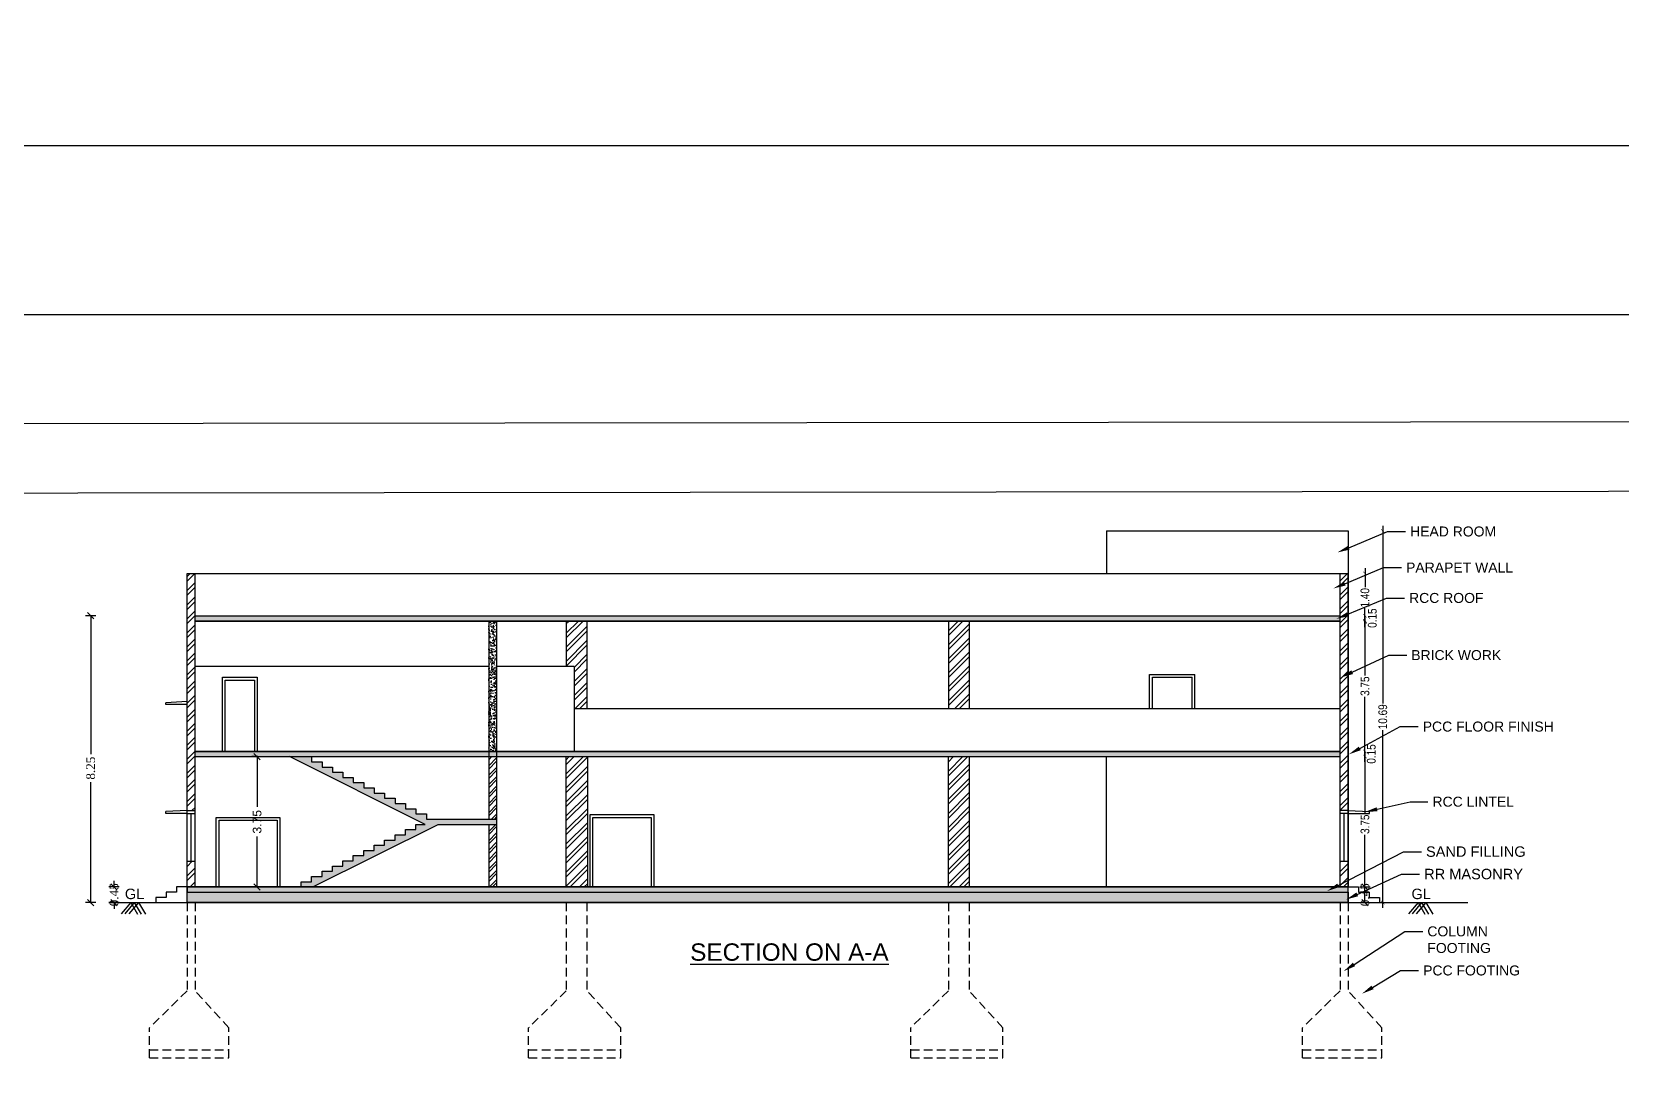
# Model space of a CAD drawing. Header units: metres. Extents: x 0 to 2231, y 0 to 2243.
# Drawn here: x 2110.67 to 2156.36, y 2211.86 to 2241.56 of the extents above; entities that cross this region are included whole.
import ezdxf
from ezdxf import colors
from ezdxf.entities.mleader import LeaderData, LeaderLine
from ezdxf.math import Vec2, Vec3

# ---------------------------------------------------------------- set-up
doc = ezdxf.new("R2010")
doc.units = ezdxf.units.M
doc.linetypes.add('DASHED2', pattern=[0.375, 0.25, -0.125])
for name, color, linetype in [('BLK_1_FLR_0_STAIR_3_LANDING_2', 7, 'Continuous'), ('BLK_1_HT_OF_BLDG', 5, 'Continuous'), ('BLK_1_PLINTH_HEIGHT', 7, 'Continuous')]:
    doc.layers.add(name, color=color, linetype=linetype)
doc.styles.add('DIM', font='swissc.ttf')
doc.styles.get("Standard").update_dxf_attribs({"font": 'arial.ttf'})
doc.styles.add('TIMES NEW ROMAN', font='times.ttf')
doc.dimstyles.new('Din', dxfattribs={"dimscale": 0, "dimtxt": 0.25, "dimasz": 0.1, "dimexe": 0.15, "dimexo": 0.15, "dimgap": 0.03, "dimtad": 0, "dimzin": 0, "dimdsep": 46, "dimtxsty": 'DIM', "dimblk": 'ARCHTICK', "dimcen": 0.09, "dimdle": 0.15, "dimse1": 1, "dimse2": 1, "dimclrd": 256, "dimclre": 256, "dimclrt": 7, "dimadec": 0, "dimazin": 3, "dimtfac": 1, "dimtofl": 0, "dimtmove": 1, "dimatfit": 3, "dimfxl": 0, "dimtolj": 1, "dimtzin": 0, "dimarcsym": 0})
doc.dimstyles.new('STANDARD$0', dxfattribs={"dimtxt": 0.25, "dimasz": 0.18, "dimexe": 0.15, "dimexo": 0.15, "dimgap": 0.1, "dimtad": 0, "dimzin": 0, "dimdsep": 46, "dimtxsty": 'Standard', "dimblk": 'OBLIQUE', "dimcen": 0.0625, "dimdle": 0.02, "dimadec": 0, "dimazin": 0, "dimtfac": 1, "dimtix": 1, "dimtofl": 0, "dimtmove": 2, "dimatfit": 3, "dimldrblk": 'OBLIQUE', "dimfxl": 0, "dimtolj": 1, "dimtzin": 0, "dimarcsym": 0})
pattern_1 = [(45, (-70878.0075, -37529.89084), (-0.2020557627, 0.2020557627), []), (45, (-70877.8728, -37529.89084), (-0.2020557627, 0.2020557627), [])]
pattern_2 = [(50, (-69898.54084, -37531.41262), (0.182184669, -0.01593908554), [0.01905, -0.20955]), (355, (-69898.54084, -37531.41262), (-0.03524342142, 0.19105684524), [0.01524, -0.16764058417]), (100.4514447, (-69898.52566, -37531.41395), (0.1469412471, 0.1751177519), [0.0161900088, -0.1780902446]), (46.1842, (-69898.54084, -37531.36182), (0.2710790409, -0.04204232793), [0.028575, -0.314325]), (96.6355576, (-69898.51825, -37531.36533), (0.23740413405, 0.2474261246), [0.0242850231, -0.2671356082]), (351.18415117, (-69898.54084, -37531.36182), (0.2374041341, 0.2474261246), [0.0228599671, -0.2514597319]), (21, (-69898.51544, -37531.37452), (0.15161439127, -0.1022651982), [0.01905, -0.20955]), (326, (-69898.51544, -37531.37452), (0.06180202835, 0.18418796612), [0.01524, -0.16764]), (71.451445, (-69898.5028, -37531.38304), (0.21341641928, 0.0819227689), [0.0161900088, -0.1780899376]), (37.5, (-69898.54084, -37531.41262), (0.00308860325, 0.084555038873), [0, -0.165608, 0, -0.17018, 0, -0.168275]), (7.5, (-69898.54084, -37531.41262), (0.06681966251, 0.10018057482), [0, -0.097028, 0, -0.161798, 0, -0.064135]), (327.5, (-69898.597484, -37531.41262), (0.135590595167, -0.00572874399), [0, -0.0635, 0, -0.19812, 0, -0.26289]), (317.5, (-69898.62288, -37531.41262), (0.14812918139, 0.02542649103), [0, -0.08255, 0, -0.131572, 0, -0.18669])]
pattern_3 = [(45, (-70121.59508, -37648.35126), (-0.1347038418, 0.1347038418), []), (45, (-70121.50528, -37648.35126), (-0.1347038418, 0.1347038418), [])]
pattern_4 = [(45, (-69972.5386, -37519.6519), (-0.2020557627, 0.2020557627), []), (45, (-69972.4039, -37519.6519), (-0.2020557627, 0.2020557627), [])]

# ---------------------------------------------------------------- blocks, each defined once
blk = doc.blocks.new('_Oblique')
at = {"color": 0, "lineweight": -2}
blk.add_line((-0.5, -0.5), (0.5, 0.5), dxfattribs=at)
blk = doc.blocks.new('*D596')
at = {"layer": 'BLK_1_PLINTH_HEIGHT', "color": 0, "lineweight": -2}
for p, q in [((2148.841, 2216.959), (2149.141, 2216.959)), ((2148.991, 2216.489), (2148.991, 2216.979)), ((2148.841, 2216.509), (2149.141, 2216.509))]:
    blk.add_line(p, q, dxfattribs=at)
at = {"layer": 'Defpoints', "color": 0}
for p in [(2148.507, 2216.959), (2148.991, 2216.959), (2148.507, 2216.509)]:
    blk.add_point(p, dxfattribs=at)
at = {"layer": 'BLK_1_PLINTH_HEIGHT', "color": 0, "lineweight": -2, "xscale": 0.18, "yscale": 0.18, "zscale": 0.18}
for p, rotation in [((2148.991, 2216.959), 90), ((2148.991, 2216.509), 270)]:
    blk.add_blockref('_Oblique', p, dxfattribs=dict(at, rotation=rotation))
at = {"layer": 'BLK_1_PLINTH_HEIGHT', "color": 0, "lineweight": -2, "insert": (2148.991, 2216.734), "char_height": 0.25, "attachment_point": 5, "rotation": 90, "style": 'TIMES NEW ROMAN'}
blk.add_mtext('\\A1;0.45', dxfattribs=at)
blk = doc.blocks.new('_ArchTick')
at = {"color": 0, "linetype": 'ByBlock', "const_width": 0.15}
blk.add_lwpolyline([(-0.5, -0.5), (0.5, 0.5)], dxfattribs=at)
blk = doc.blocks.new('*D597')
at = {"lineweight": -2}
blk.add_line((2148.989, 2224.459), (2148.989, 2224.909), dxfattribs=at)
at = {"layer": 'Defpoints', "color": 0}
for p in [(2148.507, 2224.759), (2148.507, 2224.609), (2148.989, 2224.759)]:
    blk.add_point(p, dxfattribs=at)
at = {"lineweight": -2, "xscale": 0.1, "yscale": 0.1, "zscale": 0.1}
for p, rotation in [((2148.989, 2224.759), 90), ((2148.989, 2224.609), 270)]:
    blk.add_blockref('_ArchTick', p, dxfattribs=dict(at, rotation=rotation))
at = {"color": 7, "insert": (2149.202, 2224.691), "char_height": 0.25, "attachment_point": 5, "rotation": 90, "style": 'DIM'}
blk.add_mtext('\\A1;0.15', dxfattribs=at)
blk = doc.blocks.new('*D433')
at = {"lineweight": -2}
for p, q in [((2149.503, 2227.349), (2149.503, 2222.236)), ((2149.503, 2216.359), (2149.503, 2221.471))]:
    blk.add_line(p, q, dxfattribs=at)
at = {"layer": 'Defpoints', "color": 0}
for p in [(2148.507, 2227.199), (2149.503, 2227.199), (2148.507, 2216.509)]:
    blk.add_point(p, dxfattribs=at)
at = {"lineweight": -2, "xscale": 0.1, "yscale": 0.1, "zscale": 0.1}
for p, rotation in [((2149.503, 2227.199), 90), ((2149.503, 2216.509), 270)]:
    blk.add_blockref('_ArchTick', p, dxfattribs=dict(at, rotation=rotation))
at = {"color": 7, "insert": (2149.503, 2221.854), "char_height": 0.25, "attachment_point": 5, "rotation": 90, "style": 'DIM'}
blk.add_mtext('\\A1;10.69', dxfattribs=at)
blk = doc.blocks.new('*D598')
at = {"lineweight": -2}
for p, q in [((2148.992, 2226.128), (2148.992, 2225.578)), ((2148.99, 2224.428), (2148.991, 2224.978))]:
    blk.add_line(p, q, dxfattribs=at)
at = {"layer": 'Defpoints', "color": 0}
for p in [(2148.277, 2225.979), (2148.992, 2225.978), (2148.275, 2224.579)]:
    blk.add_point(p, dxfattribs=at)
at = {"lineweight": -2, "xscale": 0.1, "yscale": 0.1, "zscale": 0.1}
for p, rotation in [((2148.992, 2225.978), 89.94152684156762), ((2148.991, 2224.578), 269.9415268415676)]:
    blk.add_blockref('_ArchTick', p, dxfattribs=dict(at, rotation=rotation))
at = {"color": 7, "insert": (2148.991, 2225.278), "char_height": 0.25, "attachment_point": 5, "rotation": 89.9415, "style": 'DIM'}
blk.add_mtext('\\A1;1.40', dxfattribs=at)
blk = doc.blocks.new('*D599')
at = {"lineweight": -2}
for p, q in [((2148.991, 2220.859), (2148.991, 2219.067)), ((2148.991, 2216.809), (2148.991, 2218.458))]:
    blk.add_line(p, q, dxfattribs=at)
at = {"layer": 'Defpoints', "color": 0}
for p in [(2148.277, 2220.709), (2148.277, 2216.959), (2148.991, 2216.959)]:
    blk.add_point(p, dxfattribs=at)
at = {"lineweight": -2, "xscale": 0.1, "yscale": 0.1, "zscale": 0.1}
for p, rotation in [((2148.991, 2220.709), 90), ((2148.991, 2216.959), 270)]:
    blk.add_blockref('_ArchTick', p, dxfattribs=dict(at, rotation=rotation))
at = {"color": 7, "insert": (2148.991, 2218.763), "char_height": 0.25, "attachment_point": 5, "rotation": 90, "style": 'DIM'}
blk.add_mtext('\\A1;3.75', dxfattribs=at)
blk = doc.blocks.new('*D600')
at = {"lineweight": -2}
blk.add_line((2148.991, 2220.559), (2148.991, 2221.009), dxfattribs=at)
at = {"layer": 'Defpoints', "color": 0}
for p in [(2148.277, 2220.859), (2148.991, 2220.859), (2148.277, 2220.709)]:
    blk.add_point(p, dxfattribs=at)
at = {"lineweight": -2, "xscale": 0.1, "yscale": 0.1, "zscale": 0.1}
for p, rotation in [((2148.991, 2220.859), 90), ((2148.991, 2220.709), 270)]:
    blk.add_blockref('_ArchTick', p, dxfattribs=dict(at, rotation=rotation))
at = {"color": 7, "insert": (2149.173, 2220.784), "char_height": 0.25, "attachment_point": 5, "rotation": 90, "style": 'DIM'}
blk.add_mtext('\\A1;0.15', dxfattribs=at)
blk = doc.blocks.new('*D601')
at = {"lineweight": -2}
for p, q in [((2148.991, 2224.759), (2148.991, 2223.038)), ((2148.991, 2220.709), (2148.991, 2222.429))]:
    blk.add_line(p, q, dxfattribs=at)
at = {"layer": 'Defpoints', "color": 0}
for p in [(2148.277, 2224.609), (2148.991, 2224.609), (2148.277, 2220.859)]:
    blk.add_point(p, dxfattribs=at)
at = {"lineweight": -2, "xscale": 0.1, "yscale": 0.1, "zscale": 0.1}
for p, rotation in [((2148.991, 2224.609), 90), ((2148.991, 2220.859), 270)]:
    blk.add_blockref('_ArchTick', p, dxfattribs=dict(at, rotation=rotation))
at = {"color": 7, "insert": (2148.991, 2222.734), "char_height": 0.25, "attachment_point": 5, "rotation": 90, "style": 'DIM'}
blk.add_mtext('\\A1;3.75', dxfattribs=at)
blk = doc.blocks.new('*D567')
at = {"color": 0, "lineweight": -2}
for p, q in [((1887.03, 2238.278), (2048.761, 2238.278)), ((1887.05, 2238.128), (1887.05, 2238.428)), ((2231.394, 2238.278), (2069.663, 2238.278)), ((2231.374, 2238.128), (2231.374, 2238.428))]:
    blk.add_line(p, q, dxfattribs=at)
at = {"layer": 'Defpoints', "color": 0}
for p in [(2231.374, 2238.278), (1887.05, 2233.422), (2231.374, 2233.422)]:
    blk.add_point(p, dxfattribs=at)
at = {"color": 0, "lineweight": -2, "xscale": 0.18, "yscale": 0.18, "zscale": 0.18, "rotation": 180}
blk.add_blockref('_Oblique', (1887.05, 2238.278), dxfattribs=at)
at = {"color": 0, "lineweight": -2, "xscale": 0.18, "yscale": 0.18, "zscale": 0.18}
blk.add_blockref('_Oblique', (2231.374, 2238.278), dxfattribs=at)
at = {"color": 0, "insert": (2059.212, 2238.278), "char_height": 5, "attachment_point": 5}
blk.add_mtext('\\A1;344.32', dxfattribs=at)
blk = doc.blocks.new('*D533')
at = {"layer": 'BLK_1_HT_OF_BLDG', "color": 0, "lineweight": -2}
for p, q in [((2112.516, 2224.759), (2112.216, 2224.759)), ((2112.366, 2224.779), (2112.366, 2220.776)), ((2112.366, 2216.489), (2112.366, 2219.977)), ((2112.516, 2216.509), (2112.216, 2216.509))]:
    blk.add_line(p, q, dxfattribs=at)
at = {"layer": 'Defpoints', "color": 0}
for p in [(2115.365, 2224.759), (2112.366, 2216.509), (2115.365, 2216.509)]:
    blk.add_point(p, dxfattribs=at)
at = {"layer": 'BLK_1_HT_OF_BLDG', "color": 0, "lineweight": -2, "xscale": 0.18, "yscale": 0.18, "zscale": 0.18}
for p, rotation in [((2112.366, 2224.759), 90), ((2112.366, 2216.509), 270)]:
    blk.add_blockref('_Oblique', p, dxfattribs=dict(at, rotation=rotation))
at = {"layer": 'BLK_1_HT_OF_BLDG', "color": 0, "lineweight": -2, "insert": (2112.366, 2220.376), "char_height": 0.25, "attachment_point": 5, "rotation": 90, "style": 'TIMES NEW ROMAN'}
blk.add_mtext('\\A1;8.25', dxfattribs=at)
blk = doc.blocks.new('*D534')
at = {"layer": 'BLK_1_PLINTH_HEIGHT', "color": 0, "lineweight": -2}
for p, q in [((2113.037, 2216.959), (2113.037, 2217.139)), ((2113.187, 2216.959), (2112.887, 2216.959)), ((2113.187, 2216.509), (2112.887, 2216.509)), ((2113.037, 2216.509), (2113.037, 2216.329))]:
    blk.add_line(p, q, dxfattribs=at)
at = {"layer": 'Defpoints', "color": 0}
for p in [(2113.037, 2216.959), (2115.135, 2216.959), (2115.135, 2216.509)]:
    blk.add_point(p, dxfattribs=at)
at = {"layer": 'BLK_1_PLINTH_HEIGHT', "color": 0, "lineweight": -2, "xscale": 0.18, "yscale": 0.18, "zscale": 0.18}
for p, rotation in [((2113.037, 2216.959), 270), ((2113.037, 2216.509), 90)]:
    blk.add_blockref('_Oblique', p, dxfattribs=dict(at, rotation=rotation))
at = {"layer": 'BLK_1_PLINTH_HEIGHT', "color": 0, "lineweight": -2, "insert": (2113.037, 2216.734), "char_height": 0.25, "attachment_point": 5, "rotation": 90, "style": 'TIMES NEW ROMAN'}
blk.add_mtext('\\A1;0.45', dxfattribs=at)
blk = doc.blocks.new('*D529')
at = {"layer": 'BLK_1_FLR_0_STAIR_3_LANDING_2', "color": 0, "lineweight": -2}
for p, q in [((2117.148, 2220.729), (2117.148, 2219.259)), ((2117.148, 2220.709), (2116.998, 2220.709)), ((2117.148, 2216.939), (2117.148, 2218.408)), ((2117.148, 2216.959), (2116.998, 2216.959))]:
    blk.add_line(p, q, dxfattribs=at)
at = {"layer": 'Defpoints', "color": 0}
for p in [(2117.148, 2220.709), (2117.251, 2220.709), (2117.251, 2216.959)]:
    blk.add_point(p, dxfattribs=at)
at = {"layer": 'BLK_1_FLR_0_STAIR_3_LANDING_2', "color": 0, "lineweight": -2, "xscale": 0.18, "yscale": 0.18, "zscale": 0.18}
for p, rotation in [((2117.148, 2220.709), 90), ((2117.148, 2216.959), 270)]:
    blk.add_blockref('_Oblique', p, dxfattribs=dict(at, rotation=rotation))
at = {"layer": 'BLK_1_FLR_0_STAIR_3_LANDING_2', "color": 0, "insert": (2117.148, 2218.834), "char_height": 0.25, "attachment_point": 5, "rotation": 90}
blk.add_mtext('\\A1;3.75', dxfattribs=at)

msp = doc.modelspace()

# ---------------------------------------------------------------- hatches: boundary and pattern name
h = msp.add_hatch()
h.set_pattern_fill('ANSI32', color=256, scale=0.03)
h.set_pattern_definition(pattern_1)
h.paths.add_polyline_path([(2115.36532, 2225.97892), (2115.13532, 2225.97892), (2115.13532, 2219.15647), (2115.36532, 2219.15647)])
h = msp.add_hatch()
h.set_pattern_fill('ANSI32', color=256, scale=0.03)
h.set_pattern_definition(pattern_4)
h.paths.add_polyline_path([(2148.5069, 2225.97892), (2148.2769, 2225.97892), (2148.2769, 2219.15647), (2148.5069, 2219.15647)])
h = msp.add_hatch()
h.set_pattern_fill('AR-CONC', color=256, scale=0.001)
h.set_pattern_definition([(50, (-68745.50958, -37698.7583), (0.182184669, -0.01593908554), [0.01905, -0.20955]), (355, (-68745.50958, -37698.7583), (-0.03524342142, 0.19105684524), [0.01524, -0.16764058417]), (100.4514447, (-68745.4944, -37698.75962), (0.1469412471, 0.1751177519), [0.0161900088, -0.1780902446]), (46.1842, (-68745.50958, -37698.7075), (0.2710790409, -0.04204232793), [0.028575, -0.314325]), (96.6355576, (-68745.487, -37698.711), (0.23740413405, 0.2474261246), [0.0242850231, -0.2671356082]), (351.18415117, (-68745.50958, -37698.7075), (0.2374041341, 0.2474261246), [0.0228599671, -0.2514597319]), (21, (-68745.48418, -37698.7202), (0.15161439127, -0.1022651982), [0.01905, -0.20955]), (326, (-68745.48418, -37698.7202), (0.06180202835, 0.18418796612), [0.01524, -0.16764]), (71.451445, (-68745.47155, -37698.72872), (0.21341641928, 0.0819227689), [0.0161900088, -0.1780899376]), (37.5, (-68745.50958, -37698.758296), (0.00308860325, 0.084555038873), [0, -0.165608, 0, -0.17018, 0, -0.168275]), (7.5, (-68745.50958, -37698.7583), (0.06681966251, 0.10018057482), [0, -0.097028, 0, -0.161798, 0, -0.064135]), (327.5, (-68745.56622, -37698.758296), (0.135590595167, -0.00572874399), [0, -0.0635, 0, -0.19812, 0, -0.26289]), (317.5, (-68745.59162, -37698.7583), (0.14812918139, 0.02542649103), [0, -0.08255, 0, -0.131572, 0, -0.18669])])
h.paths.add_polyline_path([(2148.2769, 2224.75892), (2115.36532, 2224.75892), (2115.36532, 2224.60892), (2148.2769, 2224.60892)])
h = msp.add_hatch()
h.set_pattern_fill('AR-CONC', color=256, scale=0.001)
h.set_pattern_definition(pattern_2)
h.paths.add_polyline_path([(2124.03206, 2224.60892), (2123.80349, 2224.60892), (2123.80349, 2220.85892), (2124.03206, 2220.85892)])
h = msp.add_hatch()
h.set_pattern_fill('ANSI32', color=256, scale=0.03)
h.set_pattern_definition(pattern_1)
h.paths.add_polyline_path([(2137.61304, 2224.60892), (2137.01574, 2224.60892), (2137.01574, 2222.07892), (2137.61304, 2222.07892)])
h.paths.add_polyline_path([(2126.62933, 2224.60892), (2126.03204, 2224.60892), (2126.03204, 2223.29892), (2126.26061, 2223.29892), (2126.26061, 2222.07892), (2126.62933, 2222.07892)])
h = msp.add_hatch()
h.set_pattern_fill('AR-CONC', color=256, scale=0.001)
h.set_pattern_definition([(50, (-68745.50958, -37699.4583), (0.182184669, -0.01593908554), [0.01905, -0.20955]), (355, (-68745.50958, -37699.4583), (-0.03524342142, 0.19105684524), [0.01524, -0.16764058417]), (100.4514447, (-68745.4944, -37699.45962), (0.1469412471, 0.1751177519), [0.0161900088, -0.1780902446]), (46.1842, (-68745.50958, -37699.4075), (0.2710790409, -0.04204232793), [0.028575, -0.314325]), (96.6355576, (-68745.487, -37699.411), (0.23740413405, 0.2474261246), [0.0242850231, -0.2671356082]), (351.18415117, (-68745.50958, -37699.4075), (0.2374041341, 0.2474261246), [0.0228599671, -0.2514597319]), (21, (-68745.48418, -37699.4202), (0.15161439127, -0.1022651982), [0.01905, -0.20955]), (326, (-68745.48418, -37699.4202), (0.06180202835, 0.18418796612), [0.01524, -0.16764]), (71.451445, (-68745.47155, -37699.42872), (0.21341641928, 0.0819227689), [0.0161900088, -0.1780899376]), (37.5, (-68745.50958, -37699.458296), (0.00308860325, 0.084555038873), [0, -0.165608, 0, -0.17018, 0, -0.168275]), (7.5, (-68745.50958, -37699.4583), (0.06681966251, 0.10018057482), [0, -0.097028, 0, -0.161798, 0, -0.064135]), (327.5, (-68745.56622, -37699.458296), (0.135590595167, -0.00572874399), [0, -0.0635, 0, -0.19812, 0, -0.26289]), (317.5, (-68745.59162, -37699.4583), (0.14812918139, 0.02542649103), [0, -0.08255, 0, -0.131572, 0, -0.18669])])
h.paths.add_polyline_path([(2148.2769, 2220.85892), (2115.36532, 2220.85892), (2115.36532, 2220.70892), (2148.2769, 2220.70892)])
h = msp.add_hatch()
h.set_pattern_fill('AR-CONC', color=256, scale=0.001)
h.set_pattern_definition(pattern_2)
h.paths.add_polyline_path([(2120.81295, 2219.65892), (2120.51295, 2219.65892), (2120.51295, 2219.80892), (2120.21295, 2219.80892), (2120.21295, 2219.95892), (2119.91295, 2219.95892), (2119.91295, 2220.10892), (2119.61295, 2220.10892), (2119.61295, 2220.25892), (2119.31295, 2220.25892), (2119.31295, 2220.40892), (2119.01295, 2220.40892), (2119.01295, 2220.55892), (2118.71295, 2220.55892), (2118.71295, 2220.70892), (2118.41295, 2220.70892), (2118.07754, 2220.70892), (2122.16295, 2218.66621), (2122.34836, 2218.75892), (2124.03206, 2218.75892), (2124.03206, 2218.90892), (2122.01295, 2218.90892), (2122.01295, 2219.05892), (2121.71295, 2219.05892), (2121.71295, 2219.20892), (2121.41295, 2219.20892), (2121.41295, 2219.35892), (2121.11295, 2219.35892), (2121.11295, 2219.50892), (2120.81295, 2219.50892)])
h.paths.add_polyline_path([(2122.16295, 2218.66621), (2121.97754, 2218.75892), (2121.71295, 2218.75892), (2121.71295, 2218.60892), (2121.41295, 2218.60892), (2121.41295, 2218.45892), (2121.11295, 2218.45892), (2121.11295, 2218.30892), (2120.81295, 2218.30892), (2120.81295, 2218.15892), (2120.51295, 2218.15892), (2120.51295, 2218.00892), (2120.21295, 2218.00892), (2120.21295, 2217.85892), (2119.91295, 2217.85892), (2119.91295, 2217.70892), (2119.61295, 2217.70892), (2119.61295, 2217.55892), (2119.31295, 2217.55892), (2119.31295, 2217.40892), (2119.01295, 2217.40892), (2119.01295, 2217.25892), (2118.71295, 2217.25892), (2118.71295, 2217.10892), (2118.41295, 2217.10892), (2118.41295, 2216.95892), (2118.74836, 2216.95892)])
h = msp.add_hatch()
h.set_pattern_fill('ANSI32', color=256, scale=0.02)
h.set_pattern_definition(pattern_3)
h.paths.add_polyline_path([(2124.03206, 2220.70892), (2123.80349, 2220.70892), (2123.80349, 2216.99607), (2123.80349, 2218.90892), (2124.03206, 2218.90892)])
h = msp.add_hatch()
h.set_pattern_fill('ANSI32', color=256, scale=0.03)
h.set_pattern_definition(pattern_1)
h.paths.add_polyline_path([(2137.61304, 2220.70892), (2137.01574, 2220.70892), (2137.01574, 2216.95892), (2137.61304, 2216.95892)])
h.paths.add_polyline_path([(2126.64156, 2220.70892), (2126.03204, 2220.70892), (2126.03204, 2216.95892), (2126.64156, 2216.95892)])
h = msp.add_hatch()
h.set_pattern_fill('ANSI32', color=256, scale=0.02)
h.set_pattern_definition(pattern_3)
h.paths.add_polyline_path([(2124.03206, 2218.75892), (2123.80349, 2218.75892), (2123.80349, 2216.99541), (2123.80349, 2216.95892), (2124.03206, 2216.95892)])
h = msp.add_hatch()
h.set_pattern_fill('ANSI32', color=256, scale=0.03)
h.set_pattern_definition(pattern_4)
h.paths.add_polyline_path([(2115.13532, 2217.69647), (2115.36532, 2217.69647), (2115.36532, 2216.95892), (2115.13532, 2216.95892)])
h = msp.add_hatch()
h.set_pattern_fill('ANSI32', color=256, scale=0.03)
h.set_pattern_definition(pattern_1)
h.paths.add_polyline_path([(2148.5069, 2217.69647), (2148.2769, 2217.69647), (2148.2769, 2216.95892), (2148.5069, 2216.95892)])
h = msp.add_hatch()
h.set_pattern_fill('AR-CONC', color=256, scale=0.001)
h.set_pattern_definition([(50, (-68745.50958, -37700.1583), (0.182184669, -0.01593908554), [0.01905, -0.20955]), (355, (-68745.50958, -37700.1583), (-0.03524342142, 0.19105684524), [0.01524, -0.16764058417]), (100.4514447, (-68745.4944, -37700.15962), (0.1469412471, 0.1751177519), [0.0161900088, -0.1780902446]), (46.1842, (-68745.50958, -37700.1075), (0.2710790409, -0.04204232793), [0.028575, -0.314325]), (96.6355576, (-68745.487, -37700.111), (0.23740413405, 0.2474261246), [0.0242850231, -0.2671356082]), (351.18415117, (-68745.50958, -37700.1075), (0.2374041341, 0.2474261246), [0.0228599671, -0.2514597319]), (21, (-68745.48418, -37700.1202), (0.15161439127, -0.1022651982), [0.01905, -0.20955]), (326, (-68745.48418, -37700.1202), (0.06180202835, 0.18418796612), [0.01524, -0.16764]), (71.451445, (-68745.47155, -37700.12872), (0.21341641928, 0.0819227689), [0.0161900088, -0.1780899376]), (37.5, (-68745.50958, -37700.158296), (0.00308860325, 0.084555038873), [0, -0.165608, 0, -0.17018, 0, -0.168275]), (7.5, (-68745.50958, -37700.1583), (0.06681966251, 0.10018057482), [0, -0.097028, 0, -0.161798, 0, -0.064135]), (327.5, (-68745.56622, -37700.158296), (0.135590595167, -0.00572874399), [0, -0.0635, 0, -0.19812, 0, -0.26289]), (317.5, (-68745.59162, -37700.1583), (0.14812918139, 0.02542649103), [0, -0.08255, 0, -0.131572, 0, -0.18669])])
h.paths.add_polyline_path([(2148.5069, 2216.95892), (2115.13532, 2216.95892), (2115.13532, 2216.80892), (2148.5069, 2216.80892)])
h = msp.add_hatch()
h.set_pattern_fill('AR-SAND', color=256, scale=0.001)
h.set_pattern_definition([(37.5, (-68745.50958, -37700.158296), (-0.001600031296, 0.048941323733), [0, -0.038608, 0, -0.04318, 0, -0.041275]), (7.5, (-68745.50958, -37700.158296), (0.044952328314, 0.071682510057), [0, -0.020828, 0, -0.034798, 0, -0.013335]), (327.5, (-68745.540823, -37700.158296), (0.079099237024, 0.000143718468), [0, -0.0127, 0, -0.04572, 0, -0.05969]), (317.5, (-68745.54082, -37700.158296), (0.07635564525, 0.022292932326), [0, -0.00635, 0, -0.029972, 0, -0.03429])])
h.paths.add_polyline_path([(2115.13532, 2216.80892), (2148.5069, 2216.80892), (2148.5069, 2216.50892), (2115.13532, 2216.50892)])

# ---------------------------------------------------------------- linework, layer by layer
for p, q in [((2141.56544, 2227.19892), (2148.5069, 2227.19892)), ((2141.56544, 2227.19892), (2141.56544, 2225.97892)), ((2148.5069, 2227.19892), (2148.5069, 2225.97892)), ((2115.13532, 2216.50892), (2115.13532, 2225.97892)), ((2115.13532, 2225.97892), (2148.5069, 2225.97892)), ((2115.36532, 2216.95892), (2115.36532, 2225.97892)), ((2148.2769, 2216.95892), (2148.2769, 2225.97892)), ((2148.5069, 2216.50892), (2148.5069, 2225.97892)), ((2148.5069, 2225.79892), (2148.5069, 2225.77892)), ((2115.36532, 2224.75892), (2148.2769, 2224.75892)), ((2115.36532, 2224.60892), (2148.2769, 2224.60892)), ((2123.80349, 2224.60892), (2123.80349, 2220.81878)), ((2123.80349, 2224.60892), (2123.80349, 2220.81878)), ((2124.03206, 2224.60892), (2124.03206, 2220.74606)), ((2124.03206, 2224.60892), (2124.03206, 2220.74606)), ((2126.03204, 2224.60892), (2126.03204, 2223.29892)), ((2126.62933, 2224.60892), (2126.62933, 2222.07892)), ((2137.01574, 2224.60892), (2137.01574, 2222.07892)), ((2137.61304, 2224.60892), (2137.61304, 2222.07892)), ((2126.26061, 2223.29892), (2126.26061, 2220.85892)), ((2142.80012, 2222.07892), (2142.80012, 2223.06892)), ((2142.80012, 2223.06892), (2144.10012, 2223.06892)), ((2144.10012, 2222.07892), (2144.10012, 2223.06892)), ((2142.88012, 2222.07892), (2142.88012, 2222.98892)), ((2142.88012, 2222.98892), (2144.02012, 2222.98892)), ((2144.02012, 2222.07892), (2144.02012, 2222.98892)), ((2115.13532, 2222.28892), (2114.52532, 2222.25722)), ((2114.52532, 2222.20892), (2114.52532, 2222.25722)), ((2115.13532, 2222.20892), (2114.52532, 2222.20892)), ((2115.36532, 2220.85892), (2148.2769, 2220.85892)), ((2118.41295, 2220.85892), (2118.11295, 2220.85892)), ((2123.80349, 2220.85892), (2123.80349, 2218.90892)), ((2124.03206, 2220.85892), (2124.03206, 2216.95892)), ((2115.36532, 2220.70892), (2148.2769, 2220.70892)), ((2121.97754, 2218.75892), (2118.07754, 2220.70892)), ((2118.41295, 2220.70892), (2118.71295, 2220.70892)), ((2118.71295, 2220.70892), (2118.71295, 2220.55892)), ((2118.71295, 2220.55892), (2119.01295, 2220.55892)), ((2119.01295, 2220.55892), (2119.01295, 2220.40892)), ((2119.01295, 2220.40892), (2119.31295, 2220.40892)), ((2119.31295, 2220.40892), (2119.31295, 2220.25892)), ((2119.31295, 2220.25892), (2119.61295, 2220.25892)), ((2119.61295, 2220.25892), (2119.61295, 2220.10892)), ((2123.80349, 2220.70892), (2123.80349, 2218.90892)), ((2124.03206, 2220.70892), (2124.03206, 2216.95892)), ((2141.56544, 2216.95892), (2141.56544, 2220.70892)), ((2119.61295, 2220.10892), (2119.91295, 2220.10892)), ((2119.91295, 2220.10892), (2119.91295, 2219.95892)), ((2119.91295, 2219.95892), (2120.21295, 2219.95892)), ((2120.21295, 2219.95892), (2120.21295, 2219.80892)), ((2120.21295, 2219.80892), (2120.51295, 2219.80892)), ((2120.51295, 2219.80892), (2120.51295, 2219.65892)), ((2120.51295, 2219.65892), (2120.81295, 2219.65892)), ((2120.81295, 2219.65892), (2120.81295, 2219.50892)), ((2120.81295, 2219.50892), (2121.11295, 2219.50892)), ((2121.11295, 2219.50892), (2121.11295, 2219.35892)), ((2121.11295, 2219.35892), (2121.41295, 2219.35892)), ((2121.41295, 2219.35892), (2121.41295, 2219.20892)), ((2115.13532, 2219.15647), (2114.52532, 2219.12477)), ((2115.13532, 2219.07647), (2114.52532, 2219.07647)), ((2114.52675, 2219.07647), (2114.52675, 2219.12477)), ((2115.13532, 2219.15647), (2115.36532, 2219.15647)), ((2115.13532, 2219.07647), (2115.36532, 2219.07647)), ((2115.25032, 2217.69647), (2115.25032, 2219.07647)), ((2121.41295, 2219.20892), (2121.71295, 2219.20892)), ((2121.71295, 2219.20892), (2121.71295, 2219.05892)), ((2121.71295, 2219.05892), (2122.01295, 2219.05892)), ((2122.01295, 2219.05892), (2122.01295, 2218.90892)), ((2122.01295, 2218.90892), (2123.80349, 2218.90892)), ((2122.01295, 2218.90892), (2124.03206, 2218.90892)), ((2126.80091, 2218.95892), (2128.46949, 2218.95892)), ((2126.80091, 2216.95892), (2126.80091, 2218.95892)), ((2128.46949, 2218.95892), (2128.46949, 2216.95892)), ((2148.5069, 2219.15647), (2148.2769, 2219.15647)), ((2148.5069, 2219.07647), (2148.2769, 2219.07647)), ((2148.3919, 2217.69647), (2148.3919, 2219.07647)), ((2148.5069, 2219.15647), (2149.1169, 2219.12477)), ((2148.5069, 2219.07647), (2149.1169, 2219.07647)), ((2149.1169, 2219.07647), (2149.1169, 2219.12477)), ((2118.74836, 2216.95892), (2122.34836, 2218.75892)), ((2121.11295, 2218.30892), (2121.11295, 2218.45892)), ((2121.11295, 2218.45892), (2121.41295, 2218.45892)), ((2121.41295, 2218.45892), (2121.41295, 2218.60892)), ((2121.41295, 2218.60892), (2121.71295, 2218.60892)), ((2121.71295, 2218.60892), (2121.71295, 2218.75892)), ((2121.71295, 2218.60892), (2121.71295, 2218.75892)), ((2121.71295, 2218.75892), (2121.97754, 2218.75892)), ((2122.34836, 2218.75892), (2124.03206, 2218.75892)), ((2123.80349, 2218.75892), (2123.80349, 2216.95892)), ((2123.80349, 2218.75892), (2123.80349, 2216.99541)), ((2120.21295, 2217.85892), (2120.21295, 2218.00892)), ((2120.21295, 2218.00892), (2120.51295, 2218.00892)), ((2120.51295, 2218.00892), (2120.51295, 2218.15892)), ((2120.51295, 2218.15892), (2120.81295, 2218.15892)), ((2120.81295, 2218.15892), (2120.81295, 2218.30892)), ((2120.81295, 2218.30892), (2121.11295, 2218.30892)), ((2115.13532, 2217.69647), (2115.36532, 2217.69647)), ((2119.31295, 2217.40892), (2119.31295, 2217.55892)), ((2119.31295, 2217.55892), (2119.61295, 2217.55892)), ((2119.61295, 2217.55892), (2119.61295, 2217.70892)), ((2119.61295, 2217.70892), (2119.91295, 2217.70892)), ((2119.91295, 2217.70892), (2119.91295, 2217.85892)), ((2119.91295, 2217.85892), (2120.21295, 2217.85892)), ((2148.2769, 2217.69647), (2148.5069, 2217.69647)), ((2118.41295, 2216.95892), (2118.41295, 2217.10892)), ((2118.41295, 2217.10892), (2118.71295, 2217.10892)), ((2118.71295, 2217.10892), (2118.71295, 2217.25892)), ((2118.71295, 2217.25892), (2119.01295, 2217.25892)), ((2119.01295, 2217.25892), (2119.01295, 2217.40892)), ((2119.01295, 2217.40892), (2119.31295, 2217.40892)), ((2114.53532, 2216.65892), (2114.23532, 2216.65892)), ((2114.23532, 2216.65892), (2114.23532, 2216.50892)), ((2114.83532, 2216.80892), (2114.53532, 2216.80892)), ((2114.53532, 2216.80892), (2114.53532, 2216.65892)), ((2115.13532, 2216.95892), (2114.83532, 2216.95892)), ((2114.83532, 2216.95892), (2114.83532, 2216.80892)), ((2115.13532, 2216.95892), (2148.5069, 2216.95892)), ((2115.13675, 2216.80892), (2148.5069, 2216.80892)), ((2148.5069, 2216.95892), (2148.8069, 2216.95892)), ((2148.8069, 2216.95892), (2148.8069, 2216.80892)), ((2148.8069, 2216.80892), (2149.1069, 2216.80892)), ((2149.1069, 2216.80892), (2149.1069, 2216.65892)), ((2149.1069, 2216.65892), (2149.4069, 2216.65892)), ((2149.4069, 2216.65892), (2149.4069, 2216.50892)), ((2112.88643, 2216.50892), (2151.94273, 2216.50892)), ((2113.51348, 2216.50892), (2113.23747, 2216.18536)), ((2113.61848, 2216.50892), (2113.34248, 2216.18536)), ((2113.74142, 2216.50892), (2113.46541, 2216.18536)), ((2113.51348, 2216.50892), (2113.70895, 2216.173)), ((2113.61848, 2216.50892), (2113.81395, 2216.173)), ((2113.74142, 2216.50892), (2113.93689, 2216.173)), ((2150.51489, 2216.50892), (2150.23889, 2216.18536)), ((2150.6199, 2216.50892), (2150.34389, 2216.18536)), ((2150.74283, 2216.50892), (2150.46683, 2216.18536)), ((2150.51489, 2216.50892), (2150.71036, 2216.173)), ((2150.6199, 2216.50892), (2150.81537, 2216.173)), ((2150.74283, 2216.50892), (2150.93831, 2216.173))]:
    msp.add_line(p, q)
at = {"linetype": 'DASHED2'}
for p, q in [((2115.13532, 2216.50892), (2115.13532, 2213.97123)), ((2115.36532, 2216.50892), (2115.36675, 2213.97123)), ((2126.03204, 2216.50892), (2126.03204, 2213.97123)), ((2126.62933, 2216.50892), (2126.62933, 2213.97123)), ((2137.01574, 2216.50892), (2137.01574, 2213.97123)), ((2137.61304, 2216.50892), (2137.61304, 2213.97123)), ((2148.2769, 2216.50892), (2148.2769, 2213.97123)), ((2148.5069, 2216.50892), (2148.5069, 2213.97123)), ((2115.13675, 2213.97123), (2114.05654, 2212.90878)), ((2116.33626, 2212.90732), (2115.36675, 2213.97123)), ((2126.03204, 2213.97123), (2124.95183, 2212.90878)), ((2127.59884, 2212.90732), (2126.62933, 2213.97123)), ((2137.01574, 2213.97123), (2135.93554, 2212.90878)), ((2138.58255, 2212.90732), (2137.61304, 2213.97123)), ((2148.2769, 2213.97123), (2147.19669, 2212.90878)), ((2149.4764, 2212.90732), (2148.5069, 2213.97123)), ((2114.05654, 2212.04594), (2114.05654, 2212.90878)), ((2116.33626, 2212.04448), (2116.33626, 2212.90732)), ((2124.95183, 2212.04594), (2124.95183, 2212.90878)), ((2127.59884, 2212.04448), (2127.59884, 2212.90732)), ((2135.93554, 2212.04594), (2135.93554, 2212.90878)), ((2138.58255, 2212.04448), (2138.58255, 2212.90732)), ((2147.19669, 2212.04594), (2147.19669, 2212.90878)), ((2149.4764, 2212.04448), (2149.4764, 2212.90732)), ((2114.05654, 2212.26909), (2116.33626, 2212.26909)), ((2114.05654, 2212.04594), (2116.33626, 2212.04594)), ((2124.95183, 2212.26909), (2127.59884, 2212.26909)), ((2124.95183, 2212.04594), (2127.59884, 2212.04594)), ((2135.93554, 2212.26909), (2138.58255, 2212.26909)), ((2135.93554, 2212.04594), (2138.58255, 2212.04594)), ((2147.19669, 2212.26909), (2149.4764, 2212.26909)), ((2147.19669, 2212.04594), (2149.4764, 2212.04594))]:
    msp.add_line(p, q, dxfattribs=at)
for points in [[(1887.04979, 2233.42151), (2231.37444, 2233.42151), (2231.37444, 2121.45315), (1887.04979, 2121.45315)], [(1890.03211, 2230.05315), (2228.37444, 2230.42151), (2228.37444, 2124.82151), (1890.03211, 2124.45315)], [(1892.03211, 2228.05315), (2226.37444, 2228.42151), (2226.37444, 2126.82151), (1892.03211, 2126.45315)], [(2126.03204, 2220.70892), (2126.64156, 2220.70892), (2126.64156, 2216.95892), (2126.03204, 2216.95892)], [(2137.01574, 2220.70892), (2137.61304, 2220.70892), (2137.61304, 2216.95892), (2137.01574, 2216.95892)], [(2126.72091, 2219.03892), (2128.54949, 2219.03892), (2128.54949, 2216.95892), (2126.72091, 2216.95892)], [(2148.5069, 2216.95892), (2115.13532, 2216.95892), (2115.13532, 2216.80892), (2148.5069, 2216.80892)], [(2115.13532, 2216.80892), (2148.5069, 2216.80892), (2148.5069, 2216.50892), (2115.13532, 2216.50892)]]:
    msp.add_lwpolyline(points, close=True)
for points in [[(2148.5069, 2225.97892), (2148.5069, 2216.95892), (2148.2769, 2216.95892), (2148.2769, 2225.97892)], [(2148.2769, 2224.60892), (2115.36532, 2224.60892)], [(2123.80349, 2223.29892), (2115.36532, 2223.29892)], [(2126.25645, 2223.29892), (2124.03206, 2223.29892)], [(2116.15078, 2220.85892), (2116.15078, 2222.98892), (2117.15078, 2222.98892), (2117.15078, 2220.85892)], [(2116.23078, 2220.85892), (2116.23078, 2222.90892), (2117.07078, 2222.90892), (2117.07078, 2220.85892)], [(2148.2769, 2222.07892), (2126.26061, 2222.07892)], [(2148.2769, 2220.85892), (2115.36532, 2220.85892)], [(2115.36532, 2220.70892), (2148.2769, 2220.70892)], [(2148.2769, 2220.00892), (2148.2769, 2220.15892)], [(2115.97342, 2216.95892), (2115.97342, 2218.95892), (2117.80342, 2218.95892), (2117.80342, 2216.95892)], [(2116.05342, 2216.95892), (2116.05342, 2218.87892), (2117.72342, 2218.87892), (2117.72342, 2216.95892)]]:
    msp.add_lwpolyline(points)

# ---------------------------------------------------------------- texts
at = {"char_height": 0.3, "attachment_point": 1}
for insert in [(2113.34732, 2216.90901), (2150.3279, 2216.90901)]:
    msp.add_mtext_dynamic_manual_height_columns('GL', width=0.873326, gutter_width=12.5, heights=[0], dxfattribs=dict(at, insert=insert))
at = {"insert": (2129.59599, 2215.33537), "char_height": 0.5, "attachment_point": 1, "rotation": 0.011937}
msp.add_mtext_dynamic_manual_height_columns('{\\LSECTION ON A-A}', width=9.8210387, gutter_width=12.77778, heights=[0], dxfattribs=at)

# ---------------------------------------------------------------- dimensions: what is measured, and where the dimension line sits
dim = msp.add_linear_dim(base=(2231.37444, 2238.27806), p1=(1887.04979, 2233.42151), p2=(2231.37444, 2233.42151), dimstyle='STANDARD$0', override={"dimtxt": 5})
dim.commit()
dim.dimension.update_dxf_attribs({"geometry": '*D567', "text_midpoint": (2059.21212, 2238.27806)})
for p1, p2, distance, picture, middle in [((2148.5069, 2216.50892), (2148.5069, 2227.19892), -0.99629, '*D433', (2149.50319, 2221.85392)), ((2148.27547, 2224.57892), (2148.2769, 2225.97892), -0.71512, '*D598', (2148.9913, 2225.27819)), ((2148.2769, 2220.85892), (2148.2769, 2224.60892), -0.71369, '*D601', (2148.99059, 2222.73392))]:
    dim = msp.add_aligned_dim(p1=p1, p2=p2, distance=distance, dimstyle='Din', override={"dimscale": 1, "dimpost": '\\X'})
    dim.commit()
    dim.dimension.update_dxf_attribs({"geometry": picture, "text_midpoint": middle})
for base, p1, p2, angle, picture, middle in [((2148.98867, 2224.75892), (2148.5069, 2224.60892), (2148.5069, 2224.75892), 90, '*D597', (2149.20249, 2224.69113)), ((2148.99059, 2220.85892), (2148.2769, 2220.70892), (2148.2769, 2220.85892), 90, '*D600', (2149.17298, 2220.78392)), ((2148.99059, 2216.95892), (2148.2769, 2220.70892), (2148.2769, 2216.95892), 270, '*D599', (2148.99059, 2218.76262))]:
    dim = msp.add_linear_dim(base=base, p1=p1, p2=p2, angle=angle, dimstyle='Din', override={"dimscale": 1, "dimpost": '\\X'})
    dim.commit()
    dim.dimension.update_dxf_attribs({"geometry": picture, "text_midpoint": middle, "dimtype": 161})
at = {"layer": 'BLK_1_FLR_0_STAIR_3_LANDING_2', "color": 7}
dim = msp.add_aligned_dim(p1=(2117.25103, 2216.95892), p2=(2117.25103, 2220.70892), distance=0.10343, dimstyle='STANDARD$0', dxfattribs=at)
dim.commit()
dim.dimension.update_dxf_attribs({"geometry": '*D529', "text_midpoint": (2117.1476, 2218.83392)})
at = {"layer": 'BLK_1_HT_OF_BLDG', "color": 5, "lineweight": -2}
dim = msp.add_linear_dim(base=(2112.36574, 2216.50892), p1=(2115.36532, 2224.75892), p2=(2115.36532, 2216.50892), angle=270, dimstyle='STANDARD$0', override={"dimtxsty": 'TIMES NEW ROMAN'}, dxfattribs=at)
dim.commit()
dim.dimension.update_dxf_attribs({"geometry": '*D533', "text_midpoint": (2112.36574, 2220.37634), "dimtype": 161})
at = {"layer": 'BLK_1_PLINTH_HEIGHT', "color": 7, "lineweight": -2}
dim = msp.add_aligned_dim(p1=(2115.13532, 2216.50892), p2=(2115.13532, 2216.95892), distance=2.09799, dimstyle='STANDARD$0', override={"dimtxsty": 'TIMES NEW ROMAN', "dimtmove": 1}, dxfattribs=at)
dim.commit()
dim.dimension.update_dxf_attribs({"geometry": '*D534', "text_midpoint": (2113.03733, 2216.73392)})
dim = msp.add_linear_dim(base=(2148.99059, 2216.95892), p1=(2148.5069, 2216.50892), p2=(2148.5069, 2216.95892), angle=90, dimstyle='STANDARD$0', override={"dimtxsty": 'TIMES NEW ROMAN', "dimtmove": 1}, dxfattribs=at)
dim.commit()
dim.dimension.update_dxf_attribs({"geometry": '*D596', "text_midpoint": (2148.99059, 2216.73392), "dimtype": 161})

# ---------------------------------------------------------------- leaders
ml = msp.add_multileader_mtext('Standard')
ml.set_content('HEAD ROOM', color=256)
ml.set_leader_properties()
ml.build(insert=Vec2(0, 0))
ml.multileader.update_dxf_attribs({"dogleg_length": 0.36, "arrow_head_size": 0.359})
ctx = ml.context
ctx.base_point, ctx.char_height, ctx.arrow_head_size, ctx.landing_gap_size, ctx.plane_origin = Vec3(2150.15785, 2227.18191), 0.287203, 0.359, 0.12924, Vec3(2148.19447, 2228.53488)
notes = []
notes.append((ctx, [(0, (1, 1, 0), (2149.64088, 2227.18191), (1, 0), 0.51697, [(0, [(2148.19447, 2226.57903)], 0, [])])]))
ctx.mtext.insert, ctx.mtext.flow_direction = Vec3(2150.28709, 2227.32796), 5
ml = msp.add_multileader_mtext('Standard')
ml.set_content('PARAPET WALL', color=256)
ml.set_leader_properties()
ml.build(insert=Vec2(0, 0))
ml.multileader.update_dxf_attribs({"dogleg_length": 0.36, "arrow_head_size": 0.359})
ctx = ml.context
ctx.base_point, ctx.char_height, ctx.arrow_head_size, ctx.landing_gap_size, ctx.plane_origin = Vec3(2150.04262, 2226.14752), 0.2872033, 0.359, 0.12924, Vec3(2148.07924, 2227.50049)
notes.append((ctx, [(0, (1, 1, 0), (2149.52566, 2226.14752), (1, 0), 0.51697, [(0, [(2148.07924, 2225.54464)], 0, [])])]))
ctx.mtext.insert, ctx.mtext.flow_direction = Vec3(2150.17187, 2226.29122), 5
ml = msp.add_multileader_mtext('Standard')
ml.set_content('RCC ROOF ', color=256)
ml.set_leader_properties()
ml.build(insert=Vec2(0, 0))
ml.multileader.update_dxf_attribs({"dogleg_length": 0.36, "arrow_head_size": 0.359})
ctx = ml.context
ctx.base_point, ctx.char_height, ctx.arrow_head_size, ctx.landing_gap_size, ctx.plane_origin = Vec3(2150.12907, 2225.26997), 0.287203, 0.359, 0.12924, Vec3(2148.16569, 2226.62294)
notes.append((ctx, [(0, (1, 1, 0), (2149.6121, 2225.26997), (1, 0), 0.51697, [(0, [(2148.16569, 2224.66709)], 0, [])])]))
ctx.mtext.insert, ctx.mtext.flow_direction = Vec3(2150.25831, 2225.41602), 5
ml = msp.add_multileader_mtext('Standard')
ml.set_content('BRICK WORK', color=256)
ml.set_leader_properties()
ml.build(insert=Vec2(0, 0))
ml.multileader.update_dxf_attribs({"dogleg_length": 0.36, "arrow_head_size": 0.359})
ctx = ml.context
ctx.base_point, ctx.char_height, ctx.arrow_head_size, ctx.landing_gap_size, ctx.plane_origin = Vec3(2150.19172, 2223.62645), 0.287203, 0.359, 0.12924, Vec3(2148.29816, 2223.96128)
notes.append((ctx, [(0, (1, 1, 0), (2149.67476, 2223.62645), (1, 0), 0.51697, [(0, [(2148.29816, 2222.98529)], 0, [])])]))
ctx.mtext.insert, ctx.mtext.flow_direction = Vec3(2150.32096, 2223.7725), 5
ml = msp.add_multileader_mtext('Standard')
ml.set_content('PCC FLOOR FINISH', color=256)
ml.set_leader_properties()
ml.build(insert=Vec2(0, 0))
ml.multileader.update_dxf_attribs({"dogleg_length": 0.36, "arrow_head_size": 0.359})
ctx = ml.context
ctx.base_point, ctx.char_height, ctx.arrow_head_size, ctx.landing_gap_size, ctx.plane_origin = Vec3(2150.52173, 2221.57015), 0.2872033, 0.359, 0.12924, Vec3(2148.69872, 2220.6978)
notes.append((ctx, [(0, (1, 1, 0), (2150.00477, 2221.57015), (1, 0), 0.51697, [(0, [(2148.52526, 2220.77299)], 0, [])])]))
ctx.mtext.insert, ctx.mtext.flow_direction = Vec3(2150.65097, 2221.7162), 5
ml = msp.add_multileader_mtext('Standard')
ml.set_content('RCC LINTEL', color=256)
ml.set_leader_properties()
ml.build(insert=Vec2(0, 0))
ml.multileader.update_dxf_attribs({"dogleg_length": 0.36, "arrow_head_size": 0.359})
ctx = ml.context
ctx.base_point, ctx.char_height, ctx.arrow_head_size, ctx.landing_gap_size, ctx.plane_origin = Vec3(2150.80217, 2219.40914), 0.287203, 0.359, 0.12924, Vec3(2149.01562, 2218.40064)
notes.append((ctx, [(0, (1, 1, 0), (2150.28521, 2219.40914), (1, 0), 0.51697, [(0, [(2148.98799, 2219.11448)], 0, [])])]))
ctx.mtext.insert, ctx.mtext.flow_direction = Vec3(2150.93141, 2219.55519), 5
ml = msp.add_multileader_mtext('Standard')
ml.set_content('SAND FILLING', color=256)
ml.set_leader_properties()
ml.build(insert=Vec2(0, 0))
ml.multileader.update_dxf_attribs({"dogleg_length": 0.36, "arrow_head_size": 0.359})
ctx = ml.context
ctx.base_point, ctx.char_height, ctx.arrow_head_size, ctx.landing_gap_size, ctx.plane_origin = Vec3(2150.61519, 2217.97318), 0.3, 0.359, 0.12924, Vec3(2148.30774, 2216.88315)
notes.append((ctx, [(0, (1, 1, 0), (2150.09823, 2217.97318), (1, 0), 0.51697, [(0, [(2147.90336, 2216.84044)], 0, [])])]))
ctx.mtext.insert, ctx.mtext.flow_direction = Vec3(2150.74443, 2218.12574), 5
ml = msp.add_multileader_mtext('Standard')
ml.set_content('RR MASONRY', color=256)
ml.set_leader_properties()
ml.build(insert=Vec2(0, 0))
ml.multileader.update_dxf_attribs({"dogleg_length": 0.36, "arrow_head_size": 0.359})
ctx = ml.context
ctx.base_point, ctx.char_height, ctx.arrow_head_size, ctx.landing_gap_size, ctx.plane_origin = Vec3(2150.56202, 2217.32785), 0.3, 0.359, 0.12924, Vec3(2148.72525, 2217.40465)
notes.append((ctx, [(0, (1, 1, 0), (2150.04505, 2217.32785), (1, 0), 0.51697, [(0, [(2148.4434, 2216.59557)], 0, [])])]))
ctx.mtext.insert, ctx.mtext.width, ctx.mtext.flow_direction = Vec3(2150.69126, 2217.4804), 4.8810633, 5
ml = msp.add_multileader_mtext('Standard')
ml.set_content('COLUMN \\PFOOTING', color=256)
ml.set_leader_properties()
ml.build(insert=Vec2(0, 0))
ml.multileader.update_dxf_attribs({"dogleg_length": 0.36, "arrow_head_size": 0.359})
ctx = ml.context
ctx.base_point, ctx.char_height, ctx.arrow_head_size, ctx.landing_gap_size, ctx.plane_origin = Vec3(2150.65418, 2215.67945), 0.287203, 0.359, 0.12924, Vec3(2148.59027, 2214.53405)
notes.append((ctx, [(0, (1, 1, 0), (2150.13721, 2215.67945), (1, 0), 0.51697, [(0, [(2148.37482, 2214.53405)], 0, [])])]))
ctx.mtext.insert, ctx.mtext.width, ctx.mtext.defined_height, ctx.mtext.flow_direction = Vec3(2150.78342, 2215.8255), 1.8076908, 1.07853, 5
ml = msp.add_multileader_mtext('Standard')
ml.set_content('PCC FOOTING', color=256)
ml.set_leader_properties()
ml.build(insert=Vec2(0, 0))
ml.multileader.update_dxf_attribs({"dogleg_length": 0.36, "arrow_head_size": 0.359})
ctx = ml.context
ctx.base_point, ctx.char_height, ctx.arrow_head_size, ctx.landing_gap_size, ctx.plane_origin = Vec3(2150.53309, 2214.55434), 0.2872033, 0.359, 0.12924, Vec3(2149.11539, 2213.88453)
notes.append((ctx, [(0, (1, 1, 0), (2150.01613, 2214.55434), (1, 0), 0.51697, [(0, [(2148.89994, 2213.88453)], 0, [])])]))
ctx.mtext.insert, ctx.mtext.width, ctx.mtext.flow_direction = Vec3(2150.66233, 2214.70039), 4.8397532, 5
for ctx, leaders in notes:
    for number, flags, end, landing, length, lines in leaders:
        leader = LeaderData()
        leader.index, (leader.has_last_leader_line, leader.has_dogleg_vector, leader.attachment_direction) = number, flags
        leader.last_leader_point, leader.dogleg_vector, leader.dogleg_length = Vec3(end), Vec3(landing), length
        for number, points, colour, breaks in lines:
            line = LeaderLine()
            line.index, line.vertices, line.color, line.breaks = number, Vec3.list(points), colors.encode_raw_color(colour), breaks
            leader.lines.append(line)
        ctx.leaders.append(leader)

doc.saveas('drawing.dxf')
